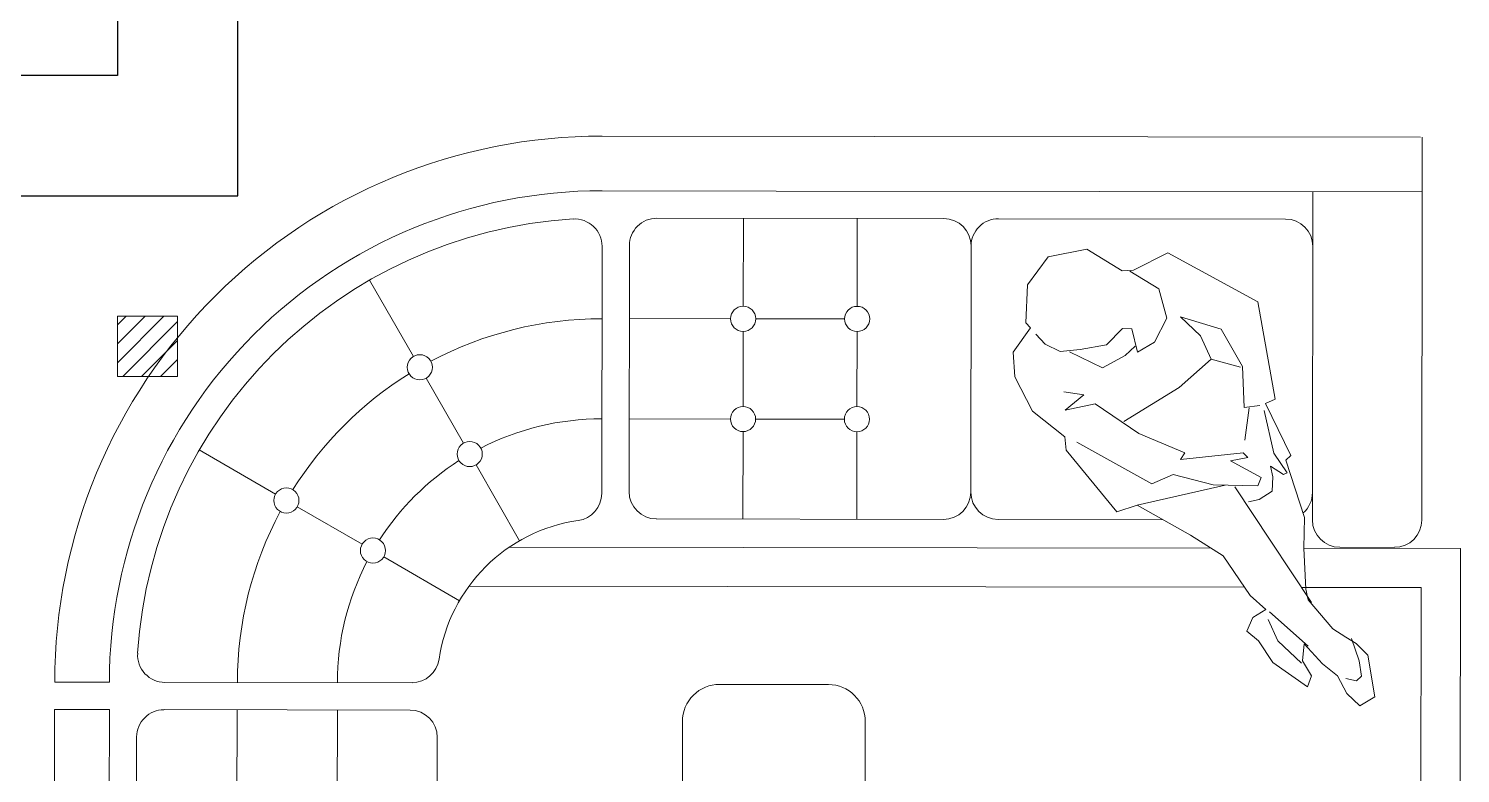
# Model space of a CAD drawing. Header units: millimetres. Extents: x 577 to 2337, y 236 to 943.
# Drawn here: x 2237.581 to 2239.961, y 469.058 to 470.296 of the extents above; entities that cross this region are included whole.
import ezdxf

# ---------------------------------------------------------------- set-up
doc = ezdxf.new("R2010")
doc.units = ezdxf.units.MM
doc.header["$LTSCALE"] = 0.01
doc.layers.add('06-Furn', color=4, linetype='Continuous')
doc.layers.add('A-WALL', color=1, linetype='Continuous', lineweight=9)
doc.layers.add('S-COLS', color=255, linetype='Continuous', lineweight=9)

# ---------------------------------------------------------------- blocks, each defined once
blk = doc.blocks.new('M_Concrete-Square-Column - 300 x 300mm-365404-Level 2')
h = blk.add_hatch()
h.set_pattern_fill('ANSI31', color=5, scale=0.007)
h.paths.add_polyline_path([(0.05, 0.05), (-0.05, 0.05), (-0.05, -0.05), (0.05, -0.05)])
at = {"layer": 'S-COLS', "color": 7}
for p, q in [((0.05, 0.05), (-0.05, 0.05)), ((-0.05, 0.05), (-0.05, -0.05)), ((0.05, -0.05), (0.05, 0.05)), ((-0.05, -0.05), (0.05, -0.05))]:
    blk.add_line(p, q, dxfattribs=at)

msp = doc.modelspace()

# ---------------------------------------------------------------- linework, layer by layer
at = {"layer": '06-Furn', "color": 17, "lineweight": 18}
for p, q in [((2238.5345, 470.1174), (2239.8945, 470.1155)), ((2239.8976, 470.0246), (2239.8977, 470.1155)), ((2238.8239, 470.0261), (2238.5343, 470.0265)), ((2238.8239, 470.0261), (2239.8976, 470.0246)), ((2239.7151, 469.4796), (2239.7158, 470.0249)), ((2239.8968, 469.4793), (2239.8976, 470.0246)), ((2239.1023, 469.9803), (2238.6252, 469.981)), ((2238.7691, 469.9808), (2238.7689, 469.8347)), ((2238.9584, 469.9805), (2238.9582, 469.8345)), ((2239.6703, 469.9795), (2239.1932, 469.9802)), ((2238.5342, 469.9342), (2238.5336, 469.5234)), ((2238.5797, 469.9356), (2238.5791, 469.5266)), ((2239.1471, 469.5258), (2239.1477, 469.9348)), ((2238.2209, 469.7513), (2238.1479, 469.8781)), ((2238.7479, 469.8138), (2238.5795, 469.8141)), ((2238.9373, 469.8136), (2238.7897, 469.8138)), ((2238.7688, 469.7929), (2238.7686, 469.6681)), ((2238.9581, 469.7927), (2238.958, 469.6678)), ((2238.3038, 469.6071), (2238.2417, 469.715)), ((2238.7477, 469.6472), (2238.5793, 469.6475)), ((2238.937, 469.647), (2238.7895, 469.6472)), ((2238.7686, 469.6263), (2238.7684, 469.4809)), ((2238.9579, 469.626), (2238.9577, 469.4806)), ((2237.9914, 469.5224), (2237.8647, 469.5958)), ((2238.3972, 469.4449), (2238.3247, 469.5709)), ((2238.1353, 469.4391), (2238.0276, 469.5015)), ((2239.1016, 469.4804), (2238.6245, 469.4811)), ((2239.4667, 469.4799), (2239.1925, 469.4803)), ((2238.2973, 469.3452), (2238.1715, 469.4181)), ((2239.8513, 469.4339), (2239.7604, 469.4341)), ((2237.7152, 469.2097), (2237.6244, 469.2099)), ((2238.2184, 469.209), (2237.8076, 469.2096)), ((2238.9104, 469.2059), (2238.7295, 469.2062)), ((2237.6243, 469.1644), (2237.6226, 467.9375)), ((2237.7152, 469.1643), (2237.6243, 469.1644)), ((2237.7152, 469.1643), (2237.7135, 467.9374)), ((2238.215, 469.1636), (2237.8061, 469.1642)), ((2237.9273, 468.9955), (2237.9276, 469.164)), ((2238.094, 468.9953), (2238.0942, 469.1638)), ((2238.668, 469.1448), (2238.6672, 468.616)), ((2238.971, 468.6156), (2238.9718, 469.1444)), ((2237.7606, 469.1188), (2237.7599, 468.6416)), ((2238.2604, 469.1181), (2238.2598, 468.6409))]:
    msp.add_line(p, q, dxfattribs=at)
at = {"layer": '06-Furn', "color": 8, "lineweight": 18}
for p, q in [((2239.2416, 469.8705), (2239.2756, 469.9167)), ((2239.2756, 469.9167), (2239.3399, 469.9297)), ((2239.3399, 469.9297), (2239.3987, 469.8936)), ((2239.4179, 469.8944), (2239.4749, 469.9236)), ((2239.4749, 469.9236), (2239.6241, 469.8421)), ((2239.3987, 469.8936), (2239.4179, 469.8944)), ((2239.4115, 469.8927), (2239.4596, 469.8635)), ((2239.2387, 469.807), (2239.2416, 469.8705)), ((2239.4596, 469.8635), (2239.4733, 469.8151)), ((2239.6241, 469.8421), (2239.6533, 469.68)), ((2239.2174, 469.7586), (2239.2463, 469.7987)), ((2239.2463, 469.7987), (2239.2387, 469.807)), ((2239.3992, 469.7977), (2239.3725, 469.7703)), ((2239.4151, 469.797), (2239.3992, 469.7977)), ((2239.4245, 469.7584), (2239.4151, 469.797)), ((2239.4733, 469.8151), (2239.4523, 469.7747)), ((2239.5292, 469.7855), (2239.4957, 469.8173)), ((2239.4957, 469.8173), (2239.5632, 469.7967)), ((2239.5632, 469.7967), (2239.5986, 469.7346)), ((2239.2707, 469.7717), (2239.2555, 469.7883)), ((2239.4523, 469.7747), (2239.4245, 469.7584)), ((2239.5466, 469.7465), (2239.5292, 469.7855)), ((2239.2203, 469.7171), (2239.2174, 469.7586)), ((2239.2956, 469.7594), (2239.2707, 469.7717)), ((2239.3292, 469.7627), (2239.2956, 469.7594)), ((2239.3115, 469.7587), (2239.366, 469.7324)), ((2239.3725, 469.7703), (2239.3292, 469.7627)), ((2239.366, 469.7324), (2239.4036, 469.753)), ((2239.4036, 469.753), (2239.4202, 469.7681)), ((2239.4935, 469.6996), (2239.5466, 469.7465)), ((2239.5466, 469.7465), (2239.5953, 469.7332)), ((2239.5986, 469.7346), (2239.6018, 469.6661)), ((2239.2495, 469.66), (2239.2203, 469.7171)), ((2239.3021, 469.6923), (2239.3353, 469.6876)), ((2239.3353, 469.6876), (2239.3039, 469.662)), ((2239.4017, 469.6432), (2239.4935, 469.6996)), ((2239.6533, 469.68), (2239.637, 469.6728)), ((2239.3033, 469.6178), (2239.2495, 469.66)), ((2239.3039, 469.662), (2239.3537, 469.6725)), ((2239.3537, 469.6725), (2239.4263, 469.623)), ((2239.6018, 469.6661), (2239.6275, 469.6697)), ((2239.6098, 469.6657), (2239.6025, 469.6119)), ((2239.6509, 469.5906), (2239.635, 469.6614)), ((2239.637, 469.6728), (2239.6793, 469.5866)), ((2239.3055, 469.5954), (2239.3033, 469.6178)), ((2239.4479, 469.5393), (2239.3237, 469.6086)), ((2239.4263, 469.623), (2239.5029, 469.5909)), ((2239.39, 469.493), (2239.3055, 469.5954)), ((2239.496, 469.5801), (2239.6, 469.5913)), ((2239.5029, 469.5909), (2239.496, 469.5801)), ((2239.6076, 469.583), (2239.5787, 469.578)), ((2239.6, 469.5913), (2239.6076, 469.583)), ((2239.6733, 469.5578), (2239.6509, 469.5906)), ((2239.6793, 469.5866), (2239.671, 469.579)), ((2239.5787, 469.578), (2239.63, 469.5502)), ((2239.5797, 469.5782), (2239.5797, 469.5774)), ((2239.6491, 469.5509), (2239.6451, 469.5686)), ((2239.6451, 469.5686), (2239.6668, 469.5549)), ((2239.671, 469.579), (2239.7017, 469.4837)), ((2239.4239, 469.5042), (2239.5702, 469.5374)), ((2239.4837, 469.5552), (2239.4479, 469.5393)), ((2239.5498, 469.5379), (2239.4837, 469.5552)), ((2239.6245, 469.5361), (2239.5498, 469.5379)), ((2239.63, 469.5502), (2239.6245, 469.5361)), ((2239.648, 469.5271), (2239.6491, 469.5509)), ((2239.6668, 469.5549), (2239.6733, 469.5578)), ((2239.5863, 469.5347), (2239.6458, 469.4444)), ((2239.609, 469.5098), (2239.6267, 469.5137)), ((2239.6267, 469.5137), (2239.648, 469.5271)), ((2239.5124, 469.454), (2239.4239, 469.5042)), ((2239.5666, 469.4198), (2239.5124, 469.454)), ((2239.6458, 469.4444), (2239.7137, 469.3423)), ((2239.6114, 469.3541), (2239.5666, 469.4198)), ((2239.7009, 469.4328), (2239.7042, 469.3642)), ((2239.6374, 469.3306), (2239.6114, 469.3541)), ((2239.7042, 469.3642), (2239.7081, 469.3465)), ((2239.7081, 469.3465), (2239.7489, 469.2985)), ((2239.616, 469.3173), (2239.6374, 469.3306)), ((2239.6437, 469.3268), (2239.7079, 469.2697)), ((2239.6059, 469.2944), (2239.616, 469.3173)), ((2239.6415, 469.3141), (2239.6574, 469.2784)), ((2239.7489, 469.2985), (2239.7706, 469.2848)), ((2239.6254, 469.2786), (2239.6059, 469.2944)), ((2239.6493, 469.2425), (2239.6254, 469.2786)), ((2239.6574, 469.2784), (2239.6971, 469.2416)), ((2239.7016, 469.2736), (2239.6987, 469.2451)), ((2239.732, 469.2404), (2239.7016, 469.2736)), ((2239.7706, 469.2848), (2239.788, 469.274)), ((2239.7928, 469.2452), (2239.7802, 469.2824)), ((2239.788, 469.274), (2239.8074, 469.2545)), ((2239.8074, 469.2545), (2239.8186, 469.1856)), ((2239.7071, 469.2021), (2239.6493, 469.2425)), ((2239.6987, 469.2451), (2239.7135, 469.2206)), ((2239.7565, 469.2202), (2239.732, 469.2404)), ((2239.7964, 469.2196), (2239.7928, 469.2452)), ((2239.7135, 469.2206), (2239.7071, 469.2021)), ((2239.7724, 469.1912), (2239.7565, 469.2202)), ((2239.7708, 469.216), (2239.7881, 469.212)), ((2239.7881, 469.212), (2239.7964, 469.2196)), ((2239.7941, 469.1708), (2239.7724, 469.1912)), ((2239.8186, 469.1856), (2239.7941, 469.1708))]:
    msp.add_line(p, q, dxfattribs=at)
at = {"layer": '06-Furn', "color": 75, "lineweight": 18}
for p, q in [((2239.4239, 469.5042), (2239.39, 469.493)), ((2239.7017, 469.4837), (2239.7009, 469.4328))]:
    msp.add_line(p, q, dxfattribs=at)
at = {"layer": '06-Furn', "color": 243, "lineweight": 18}
for p, q in [((2239.5463, 469.4326), (2238.3802, 469.4342)), ((2239.961, 469.432), (2239.701, 469.4324)), ((2239.9572, 466.768), (2239.961, 469.432)), ((2239.6022, 469.3675), (2238.313, 469.3693)), ((2239.8959, 469.3671), (2239.6971, 469.3674)), ((2239.8923, 466.8331), (2239.8959, 469.3671))]:
    msp.add_line(p, q, dxfattribs=at)
at = {"layer": '06-Furn', "color": 17, "lineweight": 18}
for centre in [(2238.7688, 469.8138), (2238.9582, 469.8136), (2238.2313, 469.7332), (2238.7686, 469.6472), (2238.9579, 469.6469), (2238.3143, 469.589), (2238.0095, 469.5119), (2238.1534, 469.4286)]:
    msp.add_circle(centre, 0.0209, dxfattribs=at)
for centre, radius, start, end in [((2238.5332, 469.2086), 0.9088, 89.9197, 179.9197), ((2238.5332, 469.2086), 0.818, 89.9197, 179.9197), ((2238.5332, 469.2086), 0.7725, 93.503, 176.3364), ((2238.4888, 469.9343), 0.0454, 359.9197, 93.503), ((2238.6251, 469.9355), 0.0454, 89.9197, 179.9197), ((2239.1022, 469.9349), 0.0454, 359.9197, 89.9197), ((2239.1931, 469.9347), 0.0454, 89.9197, 179.9197), ((2239.6703, 469.9341), 0.0454, 359.9197, 89.9197), ((2238.5332, 469.2086), 0.6052, 89.9197, 117.9411), ((2238.5332, 469.2086), 0.6052, 121.8983, 147.9411), ((2238.5332, 469.2086), 0.4389, 89.9197, 117.1913), ((2238.5332, 469.2086), 0.4389, 122.648, 147.1913), ((2238.4882, 469.5235), 0.0454, 278.1329, 359.9197), ((2238.6245, 469.5265), 0.0454, 179.9197, 269.9197), ((2239.1017, 469.5259), 0.0454, 269.9197, 359.9197), ((2239.1926, 469.5258), 0.0454, 179.9197, 269.9197), ((2239.6697, 469.5251), 0.0454, 310.8366, 359.9197), ((2238.5332, 469.2086), 0.6052, 151.8983, 179.9197), ((2238.5332, 469.2086), 0.2727, 98.1329, 171.7065), ((2239.7605, 469.4795), 0.0454, 179.9197, 269.9197), ((2239.8514, 469.4794), 0.0454, 269.9197, 359.9197), ((2238.5332, 469.2086), 0.4389, 152.648, 179.9197), ((2237.8076, 469.255), 0.0454, 176.3364, 269.9197), ((2238.2184, 469.2545), 0.0454, 269.9197, 351.7065), ((2238.7294, 469.1447), 0.0615, 89.9197, 179.9197), ((2238.9103, 469.1445), 0.0615, 359.9197, 89.9197), ((2237.806, 469.1187), 0.0454, 89.9197, 179.9197), ((2238.215, 469.1181), 0.0454, 359.9197, 89.9197)]:
    msp.add_arc(centre, radius, start, end, dxfattribs=at)
at = {"layer": 'A-WALL', "lineweight": 25}
for p, q in [((2237.7286, 471.1181), (2237.7286, 470.2181)), ((2237.9286, 470.0181), (2237.9286, 471.1181)), ((2237.7286, 470.2181), (2236.4786, 470.2181)), ((2237.3786, 470.0181), (2237.9286, 470.0181))]:
    msp.add_line(p, q, dxfattribs=at)

# ---------------------------------------------------------------- block references
at = {"layer": 'S-COLS', "rotation": 180}
msp.add_blockref('M_Concrete-Square-Column - 300 x 300mm-365404-Level 2', (2237.7786, 469.7681), dxfattribs=at)

doc.saveas('drawing.dxf')
